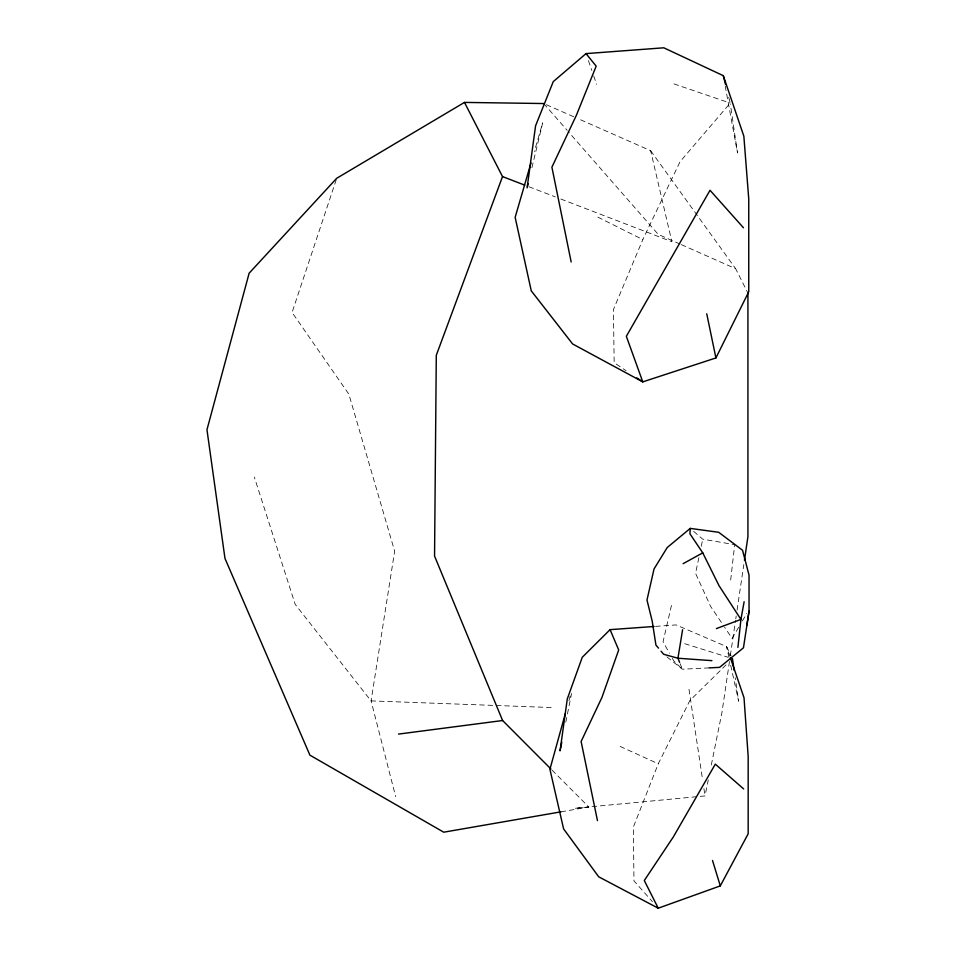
<?xml version="1.0" encoding="UTF-8"?>
<svg xmlns="http://www.w3.org/2000/svg" width="956" height="956" viewBox="0 0 956 956"><rect width="100%" height="100%" fill="white"/><g stroke="black" fill="none" stroke-linecap="round" stroke-linejoin="round"><path stroke-width="0.72" stroke-dasharray="4.78 3.58" d="M730.683 580.029L734.686 544.645L702.744 539.196L690.244 528.405M729.476 661.516L721.876 712.913L710.631 768.254M730.348 655.637L735.558 620.396M735.773 618.938L736.204 615.999M737.076 610.119L743.804 564.602M565.809 722.174L571.569 693.47M552.03 770.094L588.836 807.007L574.771 808.31L705.014 795.918L708.265 779.905M698.86 557.683L695.562 573.337L710.511 606.235L723.812 626.037M701.25 546.306L702.744 539.196M671.459 605.423L663.046 641.846L669.475 653.247M531.93 167.67L542.673 122.87L534.332 151.49M568.94 700.605L570.517 694.881M336.237 179.692L292.082 312.433L348.868 394.195L394.649 551.206L371.083 700.891L395.653 796.659M726.058 664.91L689.874 700.509L658.266 763.784L633.326 827.131L633.971 880.882L652.41 901.639M728.759 97.333L730.217 103.105L680.051 161.684L642.814 239.586L613.417 309.601L614.17 362.73L626.096 370.713M738.689 627.22L732.117 638.417L724.636 627.279M742.334 620.994L746.72 613.525M560.981 811.835L588.836 807.007M655.541 626.383L676.071 624.913L726.572 646.603L731.137 655.959M709.185 667.885L682.393 669.224L665.842 656.031M551.206 707.524L371.083 700.891L295.213 604.395L254.332 477.104M684.711 643.699L728.233 657.31M673.98 83.901L730.217 103.105M528.895 186.731L555.269 196.876M560.825 199.015L671.877 241.725L650.63 150.678L577.532 118.448M546.39 104.73L576.181 117.851M679.979 244.031L658.242 234.399L568.163 131.498M681.329 244.628L735.654 268.708L747.927 293.074M620.121 746.409L658.266 763.784M597.859 217.143L642.814 239.586M543.689 103.535L567.183 130.375M650.63 150.678L735.654 268.708M672.331 658.314L673.753 660.847L682.393 669.224L680.17 663.727M588.418 60.598L591.8 70.374M593.724 75.954L596.628 84.343M729.87 656.282L726.572 646.603L728.795 656.664M730.695 665.292L738.63 701.226L735.212 677.72M725.174 85.897L737.506 153.02L730.432 104.574M688.989 689.3L702.6 779.857M703.915 788.616L705.014 795.918"/><path stroke-width="1.43" d="M709.185 667.885L719.605 667.36L743.457 647.798L749.038 611.195L749.038 575.154L742.537 550.25L718.661 532.277L690.244 528.405L689.921 533.783L702.756 552.867L719.02 585.658L740.936 619.428L737.913 647.391M527.091 187.914L535.587 125.762L553.249 81.63L586.016 53.608L663.799 47.8L723.298 75.679L743.852 136.206L748.751 198.956L748.751 291.783L715.913 357.95L642.767 381.874L572.644 343.981L531.261 290.839L515.141 217.335L530.998 162.95M744.461 560.204L747.927 536.71L747.927 293.074M746.899 625.14L749.038 611.195M682.584 629.741L677.947 658.23L679.608 662.353M744.127 601.73L740.936 619.428L716.367 628.594M561.781 742.25L560.061 750.866L567.278 698.979L582.264 657.286L610.071 629.645L654.071 626.491M527.437 186.468L528.13 183.576M565.366 713.487L549.915 769.293L563.61 828.912L598.719 876.819L658.23 908.2L720.298 885.889L748.178 833.799L748.178 756.519L744.019 697.76L730.348 657.668M560.981 811.835L443.715 832.198L309.911 755.156L224.983 558.459L206.962 429.734L249.134 273.201L336.703 178.282L464.473 102.412L502.521 176.585L436.295 355.274L434.55 556.081L502.605 720.525L550.979 769.042M690.244 528.405L667.252 547.501L654.035 568.951L646.985 600.021L652.207 621.161L655.924 645.073L658.493 648.144M683.122 563.67L702.756 552.867M398.521 734.088L502.605 720.525M464.473 102.412L543.689 103.535M711.921 660.656L677.947 658.23L663.631 654.274L661.062 651.203M502.521 176.585L524.725 185.129M636.816 377.895L642.767 381.874L626.347 336.297L710.021 190.268L743.457 227.767M743.672 788.939L715.303 764.155L673.323 836.942L644.296 880.512L658.23 908.2M586.016 53.608L596.186 66.131L576.42 115.198L551.899 167.181L571.162 261.968M610.071 629.645L618.699 649.961L601.922 697.474L581.117 741.498L597.464 820.63M712.519 860.472L720.298 885.889M723.298 75.679L725.485 84.343M706.735 313.771L715.913 357.95M732.451 658.624L734.148 670.383"/></g></svg>
